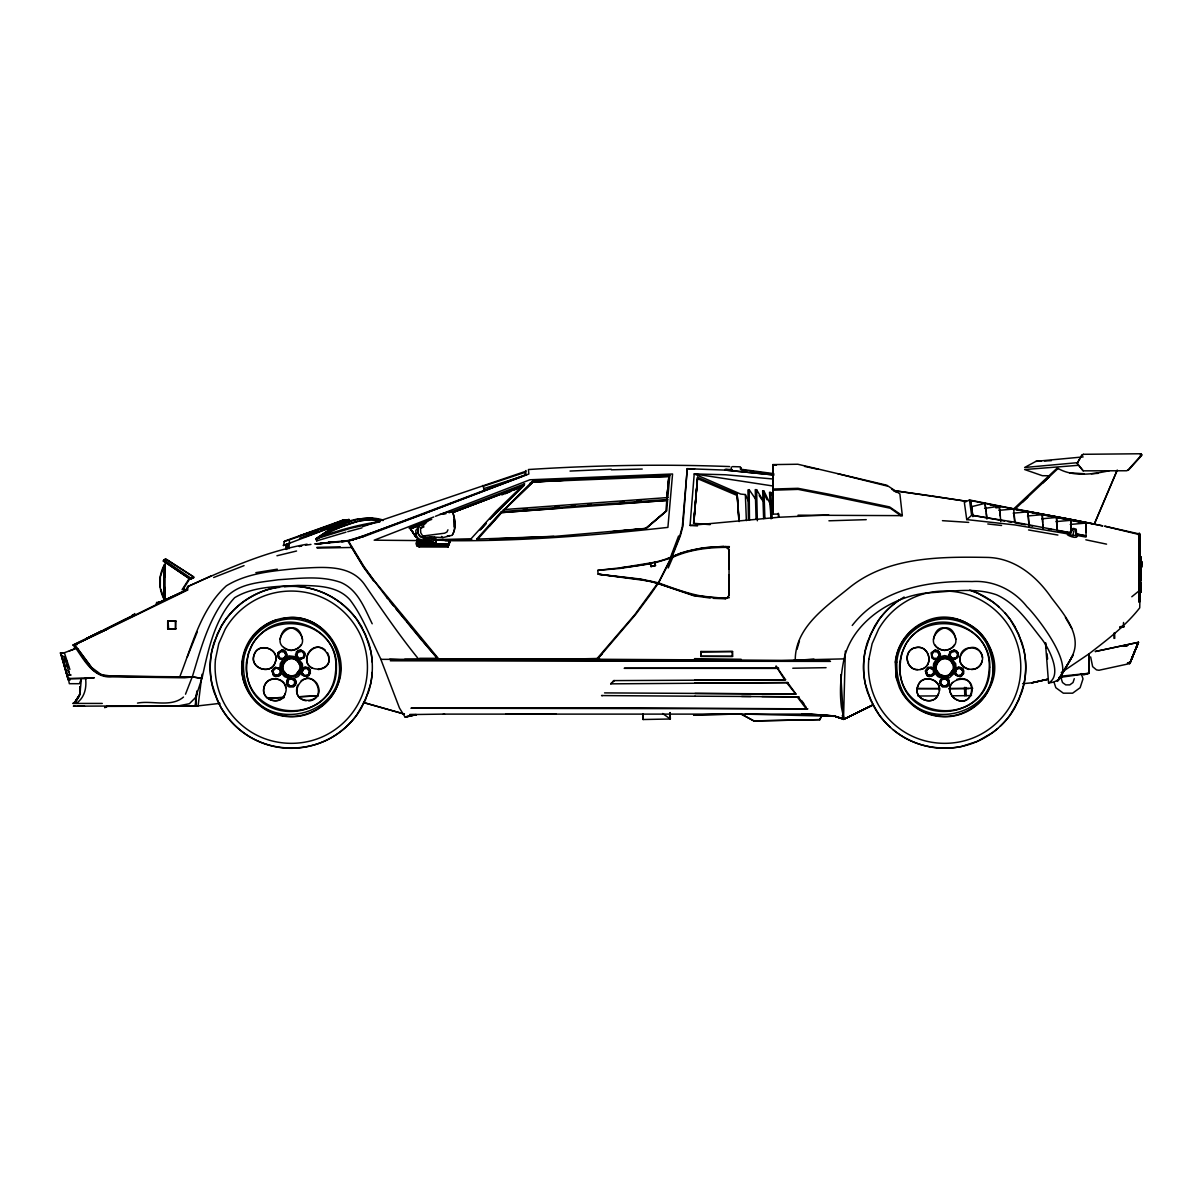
<?xml version="1.0" encoding="UTF-8"?>
<svg xmlns="http://www.w3.org/2000/svg" width="1202" height="1202" viewBox="0 0 1202 1202"><rect width="100%" height="100%" fill="white"/><g stroke="black" fill="none" stroke-linecap="round" stroke-linejoin="round"><path stroke-width="1.5" d="M164.253 565.631L164.253 564.775L163.938 568.696L163.983 565.526C158.514 575.818 158.454 588.394 163.803 598.731L164.043 565.736M164.028 595.967L164.043 599.257L163.908 572.362M798.038 515.192L902.326 515.643L899.877 493.872L886.806 485.217L797.797 464.242L772.871 464.603L772.901 512.247L772.841 478.065M1113.969 638.412L1113.984 633.093M1138.88 546.354L1139.135 560.387L1139.09 538.18L1139.301 602.127L1139.827 558.915L1141.149 560.132M1139.301 538.316L1139.842 562.311M1140.037 581.678C1141.945 582.459 1139.346 594.479 1140.638 591.865L1139.992 580.866M1140.503 581.152L1140.022 558.81L1140.413 559.862L1140.908 558.735L1140.803 561.199L1140.037 560.042M1139.827 558.93L1141.149 559.441L1141.149 580.07L1141.149 559.441L1139.827 558.915L1139.827 559.711L1140.638 559.711L1140.127 558.765L1140.578 561.094M1141.149 591.654L1141.149 584.127L1141.149 591.865M657.704 584.202L671.332 557.097L666.644 559.035M729.058 574.856L729.028 595.17L727.901 597.379L725.692 598.476M772.916 472.146L772.916 468.044M772.916 500.302L772.871 464.603M970.645 500.558L972.899 516.514L970.645 500.558L1042.284 514.681L1043.02 527.918M1027.515 515.989L1042.284 514.681L1070.727 520.301L1070.967 529.406M1139.301 599.978L1139.316 602.127L1139.316 595.396M1139.256 592.451L1139.481 602.112L1139.316 591.489M1139.842 587.493L1139.827 591.083M1139.842 580.836L1139.301 586.005M165.05 587.462L165.035 599.392M184.252 590.227L187.452 588.664L187.482 587.042M1070.937 531.374L1070.727 520.301L1056.002 521.623M164.929 600.384L165.155 562.145L163.277 561.003L165.38 559.005M772.916 479.523L772.901 510.474L772.871 478.982L725.332 474.76L694.215 473.919L690.053 525.454L697.506 525.92M1041.758 518.798L1056.573 517.476L1056.889 530.007M1139.932 548.292L1139.992 537.099L1138.97 537.985L1138.429 533.763L1104.608 526.175L1139.406 534.59L1139.271 593.202M165.11 576.81L165.245 564.91L165.2 565.736M700.886 651.484L700.946 656.397L700.886 651.484L732.544 651.499L732.544 656.397L700.946 656.397M741.123 467.653L741.168 469.937L746.652 470.673M1141.149 559.922L1141.164 579.604M1042.284 514.681L1042.63 522.494M164.073 598.416L164.043 599.257L163.923 596.087M772.856 487.035L772.901 482.919M1139.977 595.366L1139.736 607.836C1125.718 625.851 1107.132 639.825 1089.177 653.723L1088.922 673.285L1060.359 676.26M1013.166 513.164L1027.89 511.827L1029.077 526.581M1139.842 538.691L1139.842 543.319M61.738 655.706L60.821 654.068L67.808 678.424L68.424 680.062L69.701 680.077L69.746 678.424L68.003 678.439L61.197 654.053M163.848 595.561L163.803 598.731M420.204 536.212L418.191 533.538L417.74 528.339L420.399 525.004L425.072 523.441M1140.443 572.978L1140.202 568.155M772.841 481.626L772.916 478.156M1013.632 510.219L1013.647 509.002L998.922 510.339M1058.947 677.537L1089.162 673.315L1089.192 655.601L1089.192 656.382M75.17 701.683L79.903 694.29L79.888 686.733L79.933 694.29L75.185 701.668L79.903 694.29L81.39 678.634L86.709 678.604M984.573 508.416L999.343 506.207L999.313 507.394L995.857 507.89M1138.985 560.808L1138.985 551.448M282.71 662.272L281.899 664.135A9.721 9.721 0 0 0 281.899 670.25C286.857 682.781 299.929 674.818 304.857 667.185L309.44 668.658L310.416 673.405L306.841 676.681L302.273 675.178C300.004 669.544 302.844 660.965 295.316 658.17C288.735 654.94 280.427 660.995 281.448 668.237M936.073 662.272L935.246 664.135A9.721 9.721 0 0 0 935.246 670.25C940.219 682.781 953.291 674.818 958.219 667.185L962.802 668.658L963.779 673.405L960.188 676.681L955.62 675.178C953.366 669.544 956.206 660.965 948.678 658.17C942.098 654.94 933.789 660.995 934.81 668.237M163.983 598.611L164.028 595.456L163.983 598.611L160.752 589.19M107.444 706.31L104.619 707.632L107.218 706.325L195.49 706.175L195.671 697.415L202.191 677.522C208.322 649.591 214.557 619.24 234.645 597.679C253.457 586.336 276.655 586.546 297.976 585.419C315.765 585.765 337.116 585.224 349.962 599.828C363.365 617.422 370.742 638.743 380.493 658.426L399.47 708.023L405.179 717.263L416.553 714.619M286.422 544.446L286.256 549.479L286.181 544.266L289.111 543.469L289.201 548.593M287.729 548.998L287.894 544.055M1139.827 566.878L1139.736 553.341M302.784 668.447L304.902 667.35A4.613 4.613 0 0 1 310.401 670.896L308.929 675.434L306.81 676.516L302.393 675.073L301.326 672.94L302.784 668.447L302.288 663.624L295.752 655.721M956.146 668.447L958.264 667.35A4.613 4.613 0 0 1 963.764 670.896L962.291 675.434L960.173 676.516L955.755 675.073L954.688 672.94L956.146 668.447L955.65 663.624L949.099 655.721M1139.721 581.783L1139.917 576.389M1083.603 674.938L1088.787 673.285L1088.967 668.387M1120.444 626.993L1123.194 626.813L1123.554 622.486M1140.292 575.217C1140.608 556.03 1139.872 579.649 1140.548 568.741M773.667 474.94L725.182 470.102L687.228 468.69L682.871 526.401L680.332 535.852L672.038 556.811L682.39 552.484M845.352 651.003L843.519 719.412L873.283 704.823L843.519 719.412L840.769 674.592M1140.322 561.244L1140.503 557.007L1140.367 560.222M80.384 689.873L79.903 694.275L79.888 686.718L79.933 694.29L76.733 700.18M1139.977 585.404C1141.044 581.933 1140.067 589.055 1140.277 585.78L1139.977 587.583M971.066 506.808L985.009 503.368L986.106 511.797M1140.037 572.422C1140.668 581.062 1139.812 563.738 1140.307 573.775M1138.79 542.943L1138.925 533.733M1140.187 590.272L1140.052 598.521M1140.127 573.97L1140.322 570.319L1140.232 579.89L1141.164 580.01L1141.149 578.748L1139.842 580.596L1141.149 578.748L1141.149 580.01M1114.66 633.078L1114.735 638.412M1120.279 626.768L1120.264 627.249M1140.082 575.698L1140.217 572.287M416.703 542.583L416.914 540.885L416.253 544.716L418.912 545.888L432.389 546.204L448.061 545.813L449.758 542.493L449.202 540.615L433.877 539.983M1140.082 575.262L1140.322 571.957M448.917 545.513L449.879 540.96M1138.97 537.985L1139.947 534.289L1139.226 533.012L1139.721 537.204L1139.496 534.8M449.202 540.615L449.758 542.493M666.779 500.408L665.893 511.286L645.684 528.534L610.871 531.84L645.684 528.519L665.908 511.271M561.89 507.965L501.519 512.608L477.66 539.262L476.698 539.112L501.459 511.571L667.636 499.446L666.749 510.775L646.195 528.354L553.852 536.453L490.206 539.097M693.719 523.02L697.551 477.269L737.157 494.142L739.17 521.563M725.182 470.102L725.242 469.276L730.696 469.561L727.12 470.237M448.061 545.813L449.037 544.01M1140.232 585.389C1139.706 578.342 1141.299 596.057 1139.827 579.815L1140.638 580.596L1140.788 558.028L1140.022 558.059L1140.788 556.977L1140.398 561.484L1140.893 557.037L1140.127 558.96M731.357 467.097L731.342 470.162L725.873 470.132L773.848 474.955M982.169 660.965C985.88 646.946 962.667 642.184 960.233 656.382C956.882 670.16 979.51 674.818 982.169 660.95C980.937 665.683 976.58 669.589 971.592 669.559M668.883 476.473L666.825 498.62L667.816 497.538L669.814 475.436L532.847 480.92L503.322 510.595L533.057 481.912L668.928 476.443L669.814 475.436M666.885 498.56L668.928 476.443L640.125 477.209M696.649 488.267L693.839 522.945L697.551 477.269M1139.917 554.392L1139.827 546.82M1140.443 578.417L1140.488 586.922L1140.037 583.045M219.996 703.365L195.445 706.175L196.843 691.285L195.445 706.175L107.218 706.31M666.825 498.59L668.928 476.533M1140.443 582.85L1140.488 586.922L1140.518 582.669M1140.277 582.639L1140.142 585.209L1140.503 582.76M1069.464 534.169L1015.029 524.943L966.739 519.595L964.35 502.421L969.458 499.987L1086.202 523.186L1085.992 537.054L1076.812 535.446M156.32 603.434L156.786 602.277L156.801 603.87L187.196 589.656L187.707 586.561C226.186 569.327 265.296 551.493 307.081 544.205M201.996 674.277L198.12 705.829L195.43 706.175M828.734 514.952L778.791 517.266L778.686 514.08L772.916 514.095L772.916 489.034L797.948 488.312L828.794 494.187L889.57 506.913L902.326 515.643M434.072 538.797L436.056 539.473L435.74 543.079C431.112 542.838 419.122 547.451 417.62 541.17M382.567 519.88C371.313 516.439 359.233 518.167 348.43 522.254L348.31 520.932L283.402 545.528L284.634 541.11L343.111 520.075L344.944 519.925L345.77 522.089L330.73 528.835L315.765 538.902L316.727 540.87L345.996 532.17M134.459 614.628L134.759 613.561L132.566 615.86M1045.455 642.875L1048.565 682.976C1062.869 675.284 1048.955 648.224 1041.849 639.148C1028.882 622.831 1016.216 603.584 996.548 594.795C974.461 587.117 950.436 591.684 927.674 592.871C891.674 596.462 852.368 622.305 844.074 658.876C840.739 674.803 839.402 691.105 841.445 707.317C843.999 720.509 846.674 720.614 834.038 715.986L801.779 714.108L834.113 716.016L843.428 719.066M1140.728 559.741L1140.232 558.675L1140.698 560.042M687.198 469.171L682.345 526.431L679.866 535.852L671.287 557.157C647.923 566.247 622.426 567.254 597.8 570.379L598.115 574.18L648.825 581.032M1140.022 586.471L1140.262 582.7M417.229 545.993L417.53 544.1L417.154 545.993L419.438 546.94L419.348 545.618L417.124 544.581L417.229 545.993L419.498 546.955L448.106 547.045L448.121 545.332L419.348 545.618M1140.458 583L1140.022 585.855L1140.683 584.743M288.149 679.971L287.443 683.818L290.433 686.357L294.114 685.035L294.821 681.188L291.831 678.649L288.149 679.971L287.443 683.833L290.433 686.342L294.114 685.035M940.805 683.818L941.497 679.971L945.193 678.649L948.168 681.188L947.476 685.035L943.78 686.357L940.805 683.833L943.78 686.342L947.476 685.035M280.111 639.359C285.505 610.165 319.957 645.023 291.29 650.432C262.637 645.038 297.044 610.18 302.468 639.359M933.473 639.359C938.852 610.165 973.319 645.023 944.652 650.432C915.999 645.038 950.406 610.18 955.83 639.359M1000.785 521.563L999.343 506.207M1123.434 625.566L1123.194 626.813L1124.291 626.618L1120.279 627.624M1140.443 579.815L1140.488 586.922M132.656 614.733L132.475 615.649C132.746 613.02 132.851 617.272 130.853 616.671L103.672 630.224L126.075 618.925M1072.785 529.977L1070.201 531.795L1069.9 534.62L1072.905 535.491L1073.822 531.119M1141.044 453.71L1141.75 455.378L1128.738 469.817L1126.544 470.763L1083.182 470.838L1077.127 463.371L1081.845 455.212L1083.438 454.296L1141.059 453.755M1141.885 454.611L1127.701 470.403M1140.082 572.032L1140.322 570.86M299.508 664.526C290.959 646.406 271.427 673.315 291.29 675.84A8.339 8.339 0 0 0 296.368 674.187L299.508 669.86A8.369 8.369 0 0 0 299.508 664.511C297.585 657.569 287.098 656.487 283.792 662.888M286.617 656.698L287.098 654.294L284.288 650.372L281.824 649.997L277.842 652.881L278.353 657.659L280.306 659.222L285.099 658.681L288.901 655.871L295.962 656.698M416.313 533.342L415.607 536.648L419.934 541.05L431.758 540.404L433.922 538.391M931.715 657.659L933.669 659.222L938.462 658.681L940.46 654.294L937.635 650.372M1140.292 584.142L1140.548 583.045M75.155 648.269L74.013 648.254L77.559 648.689L93.591 670.355L98.684 673.736L103.147 674.953L112.011 676.17L179.819 677.072L180.06 676.065C192.35 644.918 200.764 608.993 226.382 585.81C247.822 572.648 273.68 570.935 298.096 568.396C320.964 567.479 350.413 563.152 365.123 585.314C382.161 610.075 399.034 634.957 417.98 658.335L418.146 659.312M1140.022 571.686L1140.488 569.282M1139.992 585.735L1139.887 584.848M971.351 694.305C978.188 669.033 936.042 679.175 954.148 698.332C974.101 711.9 979.495 672.564 956.657 679.43M1090.65 656.893L1092.648 666.674L1096.509 669.89L1098.989 670.265L1129.73 663.579L1138.039 643.28L1134.102 652.806M501.79 494.923L524.132 485.383L524.523 483.895L449.037 512.743M297.54 685.095C290.103 707.512 328.792 703.876 316.697 683.142C303.565 666.779 285.791 697.13 306.134 700.781M1137.287 645.128L1138.039 643.28L1129.73 663.579L1138.429 642.319L1095.172 651.544L1138.459 642.304L1130.135 662.618L1127.401 663.083L1130.526 661.911L1138.429 642.319M796.986 649.35L799.45 640.861M285.205 693.554C291.004 680.392 268.917 672.309 264.605 685.846C258.43 699.173 281.043 707.422 285.205 693.554C281.568 705.724 261.645 701.277 263.749 688.536C264.756 676.395 284.198 675.359 285.76 687.679M938.567 693.554C944.366 680.377 922.28 672.309 917.967 685.846C911.792 699.173 934.39 707.422 938.567 693.554C934.405 707.407 911.792 699.173 917.967 685.846C921.754 673.976 941.151 678.334 939.363 690.819M417.154 540.675L416.493 542.883C426.74 545.798 438.249 543.74 448.782 543.71L449.052 540.449M1140.022 558.81L1140.863 560.207L1140.488 556.947L1140.413 562.055L1140.893 557.037M1130.12 662.618L1132.87 655.931M436.056 539.473L435.74 543.079M1130.541 661.551L1129.715 663.579M1062.087 676.155L1061.261 678.709L1062.508 682.526L1065.768 684.885L1069.795 684.885L1073.025 682.526L1074.272 678.694M1140.292 575.998L1140.262 576.554M1140.728 584.743L1140.728 586.606L1139.932 584.352L1140.653 585.239M1130.496 661.911L1134.087 652.806L1131.893 658.441M1139 533.673L1139.436 549.269M1135.454 649.666L1138.459 642.304M670.461 557.503L678.574 536.002M1140.277 576.404L1140.082 572.663M1140.337 575.683L1140.292 571.115L1140.232 572.062M187.347 656.848L197.248 631.952M949.896 655.436L951.383 651.8L955.274 651.274L957.663 654.384L956.161 658.005L952.284 658.531L949.896 655.436L952.284 658.531L956.161 658.005M164.163 565.406L160.362 576.599L160.287 587.402M303.415 668.973L301.927 672.594L304.301 675.689L308.193 675.178L309.68 671.557L307.291 668.462L303.415 668.973L301.912 672.594L304.316 675.704L308.193 675.178L309.665 671.557L307.276 668.462M956.777 668.973L955.274 672.594L957.663 675.689L961.555 675.178L963.042 671.557L960.638 668.462L956.777 668.973L955.274 672.594L957.678 675.704L961.555 675.178L963.027 671.557L960.638 668.462M1109.251 470.733C1092.949 474.294 1072.995 477.104 1058.076 468.464L1056.889 468.344L1014.007 508.641L1094.346 523.997L1117.064 470.403M1117.259 470.177L1094.346 523.997M185.499 694.2L192.605 675.915C200.599 649.426 207.826 622.02 224.504 599.392C237.17 583.225 259.572 582.534 278.233 579.755C298.937 578.478 320.694 575.337 340.722 582.399C357.956 589.671 364.491 608.302 372.199 623.778M668.207 567.96L672.835 557.247C690.474 549.209 710.127 547.18 729.298 547.391M299.508 669.86L296.368 674.187M952.87 669.86L949.73 674.187A8.339 8.339 0 0 1 944.652 675.84C924.774 673.315 944.336 646.406 952.87 664.526A8.369 8.369 0 0 1 952.855 669.875L949.73 674.187M281.343 672.94L280.321 675.178L275.739 676.681L273.515 675.554L271.998 670.866L275.213 667.305L279.856 668.387L281.268 670.446L280.171 675.073L278.173 676.395L273.635 675.434L272.163 670.911L273.26 668.778L275.273 667.471L279.796 668.447L281.253 672.94L284.483 676.561L288.901 678.439L293.679 678.439L295.482 680.107L296.143 682.511L293.754 686.673L288.826 686.673L287.068 684.915L287.098 680.092L288.901 678.439M931.039 667.35L933.158 668.447L934.615 672.94L931.52 676.395L926.997 675.434L925.525 670.911L928.635 667.471L931.084 667.185L933.218 668.387L934.705 672.94L933.669 675.178L929.101 676.681L926.877 675.554L925.36 670.866L928.575 667.305M1069.9 534.62L1072.62 529.12C1079.937 531.269 1072.259 526.731 1072.62 529.12M279.495 587.357C266.513 588.514 254.298 594.299 243.66 601.616A81.676 81.676 0 0 0 225.706 619.571L221.108 626.678L214.166 642.138A81.135 81.135 0 0 0 214.091 692.262L221.048 707.753L225.706 714.829A81.676 81.676 0 0 0 243.66 732.784C271.141 753.083 311.438 753.113 338.919 732.784A81.676 81.676 0 0 0 356.874 714.829L365.348 700.165L370.562 684.058A80.519 80.519 0 0 0 370.562 650.342L365.348 634.22L356.874 619.571A81.676 81.676 0 0 0 338.919 601.616C323.338 590.437 303.655 584.653 284.543 586.816M447.94 529.812L446.949 532.02L444.545 533.207L422.698 536.047L420.715 532.666L420.52 528.354L429.985 518.678M819.914 719.622L753.879 720.915L741.078 714.018L693.614 714.92L741.078 714.018L753.879 720.915L819.914 719.622L821.402 716.317M672.158 556.766L658.531 582.865L650.613 594.344L635.633 614.477L597.409 659.222L380.974 659.357M819.794 719.607L821.342 716.302M316.727 540.87L317.914 538.346L334.081 528.775L349.542 521.728L348.956 519.459L298.877 536.152L344.944 519.925M1140.503 560.312L1140.067 558.885M1140.518 558.72L1140.022 559.366L1140.127 557.037L1140.758 562.626M1139.992 582.038L1140.458 583.09M1070.937 658.35C1084.069 636.925 1063.785 614.012 1051.495 597.86C1036.44 575.923 1014.112 557.503 986.256 557.397C939.889 556.646 888.188 556.766 850.069 587.117C827.066 606.063 795.003 626.708 795.258 660.229L829.711 660.845L408.214 660.123L389.673 659.252M221.108 626.678L217.231 634.22L212.018 650.342A80.519 80.519 0 0 0 212.033 684.058L217.231 700.165L221.108 707.723A81.135 81.135 0 0 0 274.341 746.532A80.519 80.519 0 0 0 308.148 746.472A81.135 81.135 0 0 0 361.517 707.738L368.413 692.262A81.045 81.045 0 0 0 372.229 672.294M1048.565 682.976C1086.969 679.07 1036.304 615.514 1026.989 606.755C1013.977 590.047 993.348 580.085 972.057 581.558C928.365 580.551 880.705 588.77 852.233 625.461M187.196 589.656L156.35 603.9M79.107 696.484L75.471 701.683L72.766 703.425L102.275 703.425M1140.578 585.314L1140.563 586.922M1139.962 561.995L1140.458 561.079M1058.692 680.092L1073.07 655.135L1057.339 681.399L1070.681 659.417M952.57 682.405C942.999 693.013 960.623 708.263 969.638 697.13M165.53 561.935L163.652 560.778L165.365 559.035M1140.743 585.389C1139.977 583.225 1140.277 587.462 1140.653 585.825L1139.902 585.134M187.452 588.664L187.707 586.561M278.233 654.714L280.351 651.424L284.273 651.634L286.046 655.12L283.912 658.411L280.006 658.2L278.233 654.714L280.351 651.424L284.273 651.634L286.046 655.12L283.912 658.411M931.595 654.714L933.714 651.424L937.635 651.634L939.408 655.12L937.275 658.411L933.368 658.2L931.58 654.714L933.714 651.424L937.635 651.634L939.408 655.12L937.275 658.411M316.096 544.01L348.415 541.035L363.921 566.473L373.537 579.92L438.715 658.936L596.778 658.906L634.926 614.492L657.704 583.255L641.417 579.544L598.115 574.18L640.576 579.063L658.02 582.73M301.251 672.94L298.096 676.561L293.679 678.439M954.598 672.94L949.37 677.778L944.652 677.733L940.445 680.092L939.799 682.511L942.188 686.673L947.101 686.673L948.859 684.9L948.844 680.107L947.041 678.439M1139.902 586.486L1140.698 586.2M1140.142 561.499L1140.142 560.117M190.141 578.222L183.004 589.356L184.252 588.589L182.103 589.686L189.24 578.538L194.018 577.456L190.081 579.109L163.277 561.003L164.659 560.177L163.652 560.778M282.755 659.507L280.276 663.624L279.856 668.387M936.103 659.507L933.638 663.624L933.218 668.387M195.671 697.415L189.405 703.711L178.993 705.769L77.048 706.16M452.538 534.529C456.429 528.339 455.167 519.429 452.944 512.773L451.411 511.646M931.355 652.956L935.216 650.162M610.736 683.848L614.132 680.587L610.736 683.848L787.641 682.601L795.904 694.095L694.966 693.464M846.478 717.894L873.148 704.823L843.549 719.412M300.906 644.978C297.435 650.883 288.57 652.431 283.717 647.367M954.253 644.978C950.196 652.145 939.093 652.145 935.036 644.963M489.62 525.965L501.519 512.608L666.734 500.468L667.636 499.446M489.98 519.189L522.855 486.51M481.266 528.82L486.164 523.396L480.139 530.112M489.935 519.219L522.84 486.585M435.905 539.593L470.718 539.157L496.141 511.226L524.523 483.895M419.513 526.326L415.832 530.337L415.952 535.145L418.461 538.676L422.278 540.104L428.363 539.728L431.683 538.195M1140.307 585.69L1140.728 586.606M599.362 656.803L601.977 654.173M503.337 510.655L533.042 481.972L571.145 479.868L533.042 481.972L530.082 483.129M283.402 545.528L284.378 544.581M76.132 703.425C84.756 697.761 86.905 687.424 85.477 677.748L94.372 677.733L68.334 678.649L69.34 683.698L79.407 683.698L81.42 678.634L68.334 678.649M280.442 672.88L277.602 675.584L273.846 674.487L272.914 670.671L275.754 667.966L279.51 669.063L280.442 672.88L277.602 675.584L273.861 674.472L272.914 670.671L275.754 667.966L279.51 669.063M933.789 672.88L930.964 675.584L927.193 674.487L926.276 670.671L929.116 667.966L932.872 669.063L933.789 672.88L930.964 675.584L927.208 674.472L926.276 670.671L929.116 667.966L932.872 669.063M1139.586 549.615L1139.06 549.584M1015.314 508.837L1058.076 468.464M1022.301 502.421L1027.725 497.282M1042.63 483.189L1049.406 476.788M1072.905 535.491L1076.586 535.221L1076.226 529.196M183.5 697.055C171.09 707.678 152.113 700.285 137.494 703.095M966.739 519.595L971.637 515.357L1015.495 522.299L1069.99 532.651M431.488 539.833L432.78 538.736M701.382 651.98L732.544 651.499M296.503 652.04L300.725 650.147L303.009 651.063A4.598 4.598 0 0 1 304.076 657.554L299.854 659.432L296.023 656.653L296.368 651.95L298.291 650.372L300.755 649.997L304.722 652.881L304.211 657.659L299.824 659.507M949.85 652.04L954.087 650.147L956.371 651.063A4.598 4.598 0 0 1 957.438 657.554M130.672 616.806L73.067 644.963L77.198 644.542M1131.788 596.763L1140.082 590.032L1139.526 585.134L1139.045 591.204L1139.06 571.731M1139.301 556.15L1139.842 548.292M330.73 528.835L315.765 538.902L317.914 538.346M1061.216 672.624L1089.177 653.723M420.52 528.354L423.99 526.867M904.129 597.018L897.023 601.616A81.676 81.676 0 0 0 879.068 619.571L870.594 634.22L865.38 650.342A80.519 80.519 0 0 0 865.38 684.058L870.594 700.165L879.068 714.829A81.676 81.676 0 0 0 897.023 732.784C915.383 746.292 939.288 750.769 961.51 746.502A81.135 81.135 0 0 0 997.645 728.577M349.391 540.434L348.415 541.035L365.062 536.107L425.207 513.404M301.146 680.768C316.006 669.86 327.245 699.279 308.809 700.946M379.997 521.788L350.683 528.249L318.665 538.015L334.081 528.775M431.668 536.768L429.189 538.226L424.576 538.661L420.144 536.798L417.785 533.162L417.74 528.339M295.331 676.23L298.622 673.826L300.68 670.25A9.526 9.526 0 0 0 300.68 664.15L298.622 660.574M72.961 645.038L75.38 647.547M435.785 542.177L433.952 543.229L418.056 542.808M328.852 531.855L316.517 538.541C336.71 530.593 357.986 524.793 379.426 521.593M1083.152 456.91L1036.004 461.328L1024.645 467.488L1077.593 462.665M102.425 630.93L86.679 638.427L101.96 630.734M318.665 538.015C338.273 527.468 360.284 516.364 383.228 520.511M132.821 615.469L101.689 631.441L187.452 589.356M106.843 629.382L73.562 645.113L108.375 628.556M74.479 645.038L187.918 589.897M1139.887 585.735L1140.413 585.073M157.041 603.434L163.442 600.324M158.694 602.893L163.502 600.564M725.873 470.132L726.94 469.621M99.27 632.447L101.299 631.486M441.96 513.795L451.02 510.985L452.628 512.157C455.032 519.249 456.264 528.685 452.162 535.266L442.907 537.61L430.511 536.933M167.694 621.224L175.913 621.028L175.522 628.962L167.709 628.977L167.694 621.224L175.913 621.028M283.897 541.696L348.956 519.459M187.722 586.591L211.297 575.848M670.986 557.968L655.195 562.731M725.903 469.922L726.955 469.471M731.342 470.162L732.379 469.712M671.678 557.743L672.835 557.247M505.456 493.661L510.625 491.468M514.08 490.01L522.705 486.374M672.038 556.811C689.888 548.397 709.916 546.519 729.389 546.594M1139.18 534.544L1139.947 534.229M920.552 669.469C934.645 666.779 929.597 644.482 915.819 647.593C901.38 650.072 906.548 672.91 920.552 669.469C934.615 666.779 929.612 644.527 915.849 647.593C903.093 649.561 904.986 669.875 917.712 669.559M325.802 527.242L343.111 520.075L344.057 520.947M299.493 538.301L317.749 531.66M321.204 530.247L347.138 519.655L348.31 520.932L303.926 537.309M425.568 522.945L410.468 528.835L415.982 537.144L410.468 528.835L425.583 522.9L410.453 528.76L409.146 528.159L431.713 519.384M651.063 566.533L650.357 563.197L651.033 566.533L655.451 565.601L654.744 562.266L619.721 567.96M311.483 533.628L316.637 531.63M335.478 524.282L330.34 526.281L335.538 524.237M213.655 577.516L244.051 565.631M433.772 516.95L374.183 540.179L417.74 540.569M435.515 516.274L529.932 479.778L672.564 473.994L667.906 527.393C593.938 535.506 519.625 541.501 445.161 540.66M275.949 619.992L271.096 621.87A48.2 48.2 0 0 0 258.084 630.329C242.308 644.167 237.2 668.342 245.959 687.394A48.2 48.2 0 0 0 254.418 700.42C268.271 716.167 292.432 721.29 311.483 712.531A48.2 48.2 0 0 0 324.51 704.072L328.161 700.39A48.2 48.2 0 0 0 336.62 687.379C353.027 654.504 322.436 612.404 286.106 617.843C252.12 620.833 230.243 662.633 248.679 691.811A48.245 48.245 0 0 0 258.37 703.771C271.126 715.4 290.133 719.427 306.51 714.003A49.913 49.913 0 0 0 320.228 707.016C363.184 678.078 331.331 606.499 281.073 619.045M524.117 485.413L452.823 512.488L524.117 485.323M526.281 474.474L364.431 535.671L348.129 540.539L314.563 543.875M483.79 491.107L483.73 488.628L523.817 475.782L423.825 513.81L528.85 474.024L528.429 469.531C595.381 465.234 662.542 464.002 729.599 466.571M69.385 650.913L74.329 649.035M452.823 512.443L488.944 498.755M62.098 653.047L60.1 653.062L63.496 653.062L75.966 648.419C84.831 661.115 93.951 678.469 112.192 676.861L184.642 677.793L192.816 676.936L201.966 678.454L192.816 676.936L179.819 677.072M364.326 536.137L350.533 540.449L422.082 514.471M556.451 659.402L599.528 658.426M331.932 530.172L357.835 521.217M448.136 547.03L447.715 545.453M1083.438 454.326L1081.845 455.227L1077.127 463.371L1083.182 470.808M939.979 656.698L944.652 655.616L949.31 656.698M525.605 475.241L525.349 471.424L362.794 526.611M482.783 485.473L483.219 486.254L525.544 472.221L525.379 471.409M287.248 658.17L291.29 657.314L295.316 658.17M946.695 676.876L951.984 673.826L954.042 670.25A9.526 9.526 0 0 0 954.042 664.15L951.984 660.574M299.523 546.489L301.897 545.753L299.373 546.444M192.575 578.297L190.081 579.109L165.155 562.145M350.548 540.404L364.401 536.107M439.827 514.411L446.002 513.675M684.028 552.034L703.621 547.781L723.904 546.354M347.739 531.675L361.997 527.858M442.817 513.855L445.311 513.194M756.268 500.092L749.147 489.65L747.96 489.98L748.395 518.979M1140.262 570.95L1139.721 566.818M1123.434 625.942L1120.189 626.738L1120.474 627.925M276.941 555.76L296.563 551.012M348.73 521.052L357.129 519.054L370.456 518.137L380.673 519.955M447.129 536.167L449.758 535.566M167.709 628.977L176.153 628.796M1031.872 682.856L1048.144 679.175L1031.827 682.826L1022.586 683.683M1031.617 682.826L1048.384 679.145M651.033 566.533L655.466 565.586L654.744 562.266M650.312 563.783L619.691 568.471L597.8 570.379M73.592 703.425L77.168 702.794M255.846 572.663L277.301 569.192M305.488 545.212L310.942 544.416M319.221 543.8L322.842 543.274L317.283 544.025M301.912 651.274L298.021 651.8L296.533 655.436L298.937 658.531L302.799 658.005L304.301 654.384L301.912 651.274L298.021 651.8L296.533 655.421L298.937 658.531L302.814 658.005M951.383 651.8L955.274 651.274M429.94 536.813L425.929 537.354L422.698 536.047M1140.788 558.028L1140.022 558.059M955.62 659.222L953.186 659.507M318.23 669.559C342.285 666.374 320.228 633.259 307.802 653.873C299.568 675.314 337.732 673.225 327.455 652.656M690.053 525.454L778.791 517.266M942.608 657.524L948.678 658.17M1067.271 533.312L1070.937 532.952L1056.904 530.458L1056.573 517.476M359.458 520.721L370.952 519.67L379.682 520.451M1077.999 465.339L1024.63 469.546L1042.374 475.707L1049.511 475.767M826.074 667.681L792.779 668.222M972.749 688.28L948.694 688.611L969.052 688.611M1070.261 524.448L1084.985 523.155L1070.727 520.301M1069.66 534.244L1067.421 534.77C1069.585 536.453 1076.857 538.842 1077.353 536.242L1075.985 535.551M347.138 519.655L347.724 521.863L349.542 521.728M1140.638 580.581L1139.827 580.581L1140.638 579.815L1139.992 580.506M843.939 658.876L781.646 660.364L597.394 659.252M503.247 509.618L667.816 497.538M523.456 509.107L527.152 508.792M555.008 506.703L558.72 506.418M571.461 505.456L575.067 505.216M587.718 504.239L591.324 503.999M348.129 540.539L348.805 540.99L341.338 541.501L348.82 540.99M620.457 501.82L624.169 501.565M637.15 500.663L640.861 500.408M328.161 542.448L335.042 541.967M341.924 541.471L348.805 540.99M796.175 660.349L813.964 659.102M611.142 504.239L666.749 500.453M1091.296 473.753L1098.222 473.333M729.329 597.664C704.597 599.858 681.203 591.264 658.531 582.865M1140.067 561.109L1140.908 562.04M793.906 660.304L795.258 660.229M421.331 540.6L426.92 540.329M553.882 536.347L476.698 539.112M267.52 698.227L284.363 697.43L267.55 698.167M318.064 695.853L299.343 696.739L318.019 695.853M570.048 471.064L611.292 469.246M1036.004 461.328L1041.127 461.102M1044.538 460.952L1051.374 460.651M432.044 541.967L419.423 541.591M772.766 490.221L798.098 489.394L828.794 495.404L890.321 508.236L901.004 515.793M828.929 520.797L866.236 519.655M1140.082 573.654L1140.322 577.02L1140.142 574.376M611.307 469.817L642.244 469.05M317.118 548.082L350.729 547.496M192.816 676.936L112.011 676.17C94.432 677.673 85.597 661.175 77.334 648.704M316.937 547.376L340.286 546.82M1140.307 576.99L1140.232 573.129M784.636 679.746L785.567 679.731L775.996 666.013L784.636 679.746L613.456 680.602M448.181 544.311L418.897 544.296L416.223 543.169M68.424 680.062L69.746 680.077M951.774 695.808L971.471 695.597M643.145 719.517L643.1 714.048L643.145 719.517L670.31 719.006L670.16 712.606L670.31 719.006L662.648 713.507M444.545 714.093L409.732 714.589M435.995 539.818L471.755 539.367L470.718 539.157M1140.638 559.696L1139.827 559.711L1140.638 558.93M806.257 708.834L410.949 708.233L612.825 707.768L807.879 708.864L806.257 708.834L797.272 696.95L798.188 696.935L806.226 707.332M1140.052 585.058L1140.277 585.885M772.886 465.189L776.417 465.144M917.997 696.033L937.335 695.898M416.162 714.604L409.657 714.619M787.641 682.601L786.589 682.616L795.904 694.095M778.535 668.132L624.184 668.297L778.565 668.402M694.711 680.107L785.567 679.731M694.816 682.931L788.332 682.616M77.108 706.16L73.352 706.16L75.2 706.175M390.334 660.799L830.477 661.4M404.683 659.327L416.899 659.297M68.439 666.479L66.501 666.479L66.005 665.052L68.048 665.067M65.103 659.372L64.232 659.372L64.653 660.784L66.711 660.815M917.381 688.611L939.483 688.611L917.306 688.551M443.298 714.108L809.322 714.108L834.203 715.941L843.458 718.856L842.256 715.551M732.544 656.397L701.142 656.262L701.082 651.649M419.633 658.305L435.815 658.32L437.994 659.252L386.969 597.574M505.877 714.093L556.09 714.138M161.819 602.022L158.003 602.157L161.459 602.172M63.39 656.532L62.023 656.502L67.252 674.983L71.113 675.013M794.777 693.975L604.546 692.893M694.996 696.183L750.949 696.499M84.516 706.175L78.16 706.16M695.057 696.213L601.541 695.567L602.457 695.567M761.963 696.559L798.684 696.784M69.13 674.998L67.252 674.983L68.529 674.998M741.649 696.469L798.188 696.935M797.272 696.95L798.924 696.965M687.228 468.69L694.606 468.795M694.501 658.651L741.153 659.282M68.649 670.746L67.808 670.731L69.07 672.173M745.24 714.108L833.963 716.302L820.891 715.986M732.454 466.616L740.372 466.827L740.417 469.186L773.788 473.633M62.023 656.502L64.097 656.532L69.806 674.998M713.387 598.341L725.783 598.821M763.751 501.685L756.614 489.71L755.262 489.62L756.073 519.069M1069.585 472.792L1084.189 473.738M942.443 520.676L968.707 522.389M809.322 714.108L834.203 715.941M710.112 524.643L693.539 523.291L697.566 478.636L737.172 495.494L738.945 521.142M710.142 598.04L693.885 595.771L658.125 583.556L694.14 595.456L725.542 598.446L727.901 597.379L729.028 595.17L729.043 589.461L729.058 549.584L725.692 546.459L729.118 549.554L729.058 569.312M748.53 501.339L745.36 494.548L740.702 494.082L694.215 473.919L772.886 485.984M987.789 523.967L1001.551 525.484M1014.007 508.641L1015.525 508.822M750.303 471.169L753.954 471.665M759.424 472.401L763.09 472.897M768.559 473.633L772.21 474.129M773.187 496.937L770.828 492.444L769.52 492.264L770.903 518.242M966.258 501.234L893.747 490.596L930.288 495.765M932.121 496.02L966.123 501.264M933.729 659.057L936.088 659.432L939.904 656.653L939.438 652.04L937.575 650.537L935.186 649.997L931.204 652.881L931.851 657.554M990.178 504.99L993.859 505.561M972.899 515.312L1004.526 520.992M1028.551 529.947L1057.895 535.055M1010.116 508.431L1020.768 510.279M1024.329 510.895L1066.955 518.693L1024.104 510.88M997.48 506.177L1001.026 506.793M1009.905 508.371L1013.451 508.987M1017.012 509.618L1020.558 510.249M1008.027 521.623L1011.543 522.254M1025.561 524.748L1015.059 522.885L1013.647 509.002M1032.563 526.01L1029.077 525.379L1027.89 511.827M1048.234 528.88L1051.705 529.511M1076.151 533.913L1084.85 535.491M370.456 518.137L379.486 519.88M1068.743 519.024L1102.805 525.89L1068.743 518.994M763.631 518.573L762.654 490.822L763.961 491.092L770.482 504.524L771.083 518.873M1077.217 534.169L1086.247 536.062M1085.812 539.803L1106.561 544.145M804.559 466.406L818.517 469.366M834.113 716.016L843.503 719.036M650.477 581.317L657.629 583.361M837.809 473.723L887.166 486.029M942.248 678.439L937.845 676.561L934.705 672.94M942.608 676.876L937.305 673.826M289.246 676.876L283.957 673.826M417.95 542.673L433.907 543.83M969.698 590.122L977.617 593.142L992.281 601.616A81.676 81.676 0 0 1 1010.236 619.571L1018.71 634.22L1023.924 650.342A80.519 80.519 0 0 1 1023.924 684.058L1018.71 700.165L1010.236 714.829A81.676 81.676 0 0 1 992.281 732.784L977.617 741.258L961.51 746.472A80.519 80.519 0 0 1 927.794 746.472A81.045 81.045 0 0 1 893.026 729.629M968.752 669.469C944.351 660.574 977.001 632.402 982.455 657.674M421.361 536.723L423.675 537.745M99.33 673.195L91.607 667.486L75.23 645.399M325.321 650.177C313.617 639.434 298.156 661.1 312.475 668.267M163.998 559.847L191.614 578.613M891.794 489.229L896.407 492.414M441.525 536.438L442.907 537.61M291.831 678.664L294.821 681.188M945.193 678.649L948.168 681.188M423.314 642.153L437.648 658.501M1140.022 576.554L1140.518 577.14L1139.977 569.297M1056.889 468.344L1057.535 469.096M389.944 601.421L393.46 605.703M395.789 608.558L405.149 619.977M406.321 621.404L422.127 640.801M410.513 528.82L412.722 531.554M387.6 598.566L363.575 566.803L347.904 541.155M434.313 536.843L435.74 538.706L432.6 542.042L420.354 542.583L417.905 541.591L416.809 539.638M801.749 700.811L803.792 703.501M351.495 547.135L363.71 567.404L373.491 580.866M1140.548 559.155L1140.743 559.801M759.198 495.57L762.158 500.032M410.453 528.76L415.907 537.114M1140.277 581.708L1140.488 582.189M1065.408 617.512L1071.748 628.33M1140.488 569.372L1140.277 566.367L1140.232 571.341M762.654 490.822L767.071 499.837M1140.337 570.785L1139.977 569.387L1140.232 570.289M1014.894 626.648L1021.775 642.138A81.045 81.045 0 0 1 1021.775 692.262L1014.894 707.753A81.135 81.135 0 0 1 1000.184 726.293M361.532 626.648L368.413 642.138A81.045 81.045 0 0 1 372.229 662.092M952.87 664.526C950.767 656.743 938.522 656.743 936.418 664.526A8.399 8.399 0 0 0 936.433 669.86L939.573 674.187A8.369 8.369 0 0 0 944.652 675.84M69.866 669.454L64.367 652.776M1081.274 673.586L1083.002 678.875L1080.132 687.709L1072.62 693.178L1063.334 693.178L1055.822 687.709L1054.094 682.42M68.529 680.062L62.714 659.207M61.392 655.691L67.898 678.424M63.991 663.234L65.404 668.267M1140.142 584.758L1140.413 585.885M1140.548 560.027L1140.803 561.199M1140.022 566.367L1140.277 567.599M532.847 480.92L533.057 481.912M483.219 486.254L483.73 488.628M948.844 654.294L949.024 655.21M295.482 654.294L295.662 655.21M1075.444 529.676L1076 535.746M985.009 503.368L986.947 519.024L986.361 513.449M969.458 499.987L971.637 515.357M1140.232 573.715L1140.503 575.548M417.815 541.982L417.995 543.214M999.463 508.656L1000.349 516.124M1045.62 642.83L1046.281 648.209M1046.942 653.603L1047.618 658.996M1014.668 522.329L1013.932 513.885M501.459 511.571L501.534 512.608M737.262 495.479L738.975 521.142M168.1 621.043L168.581 628.781M453.71 519.595L453.995 526.972M526.01 470.523L526.055 471.289M778.295 513.269L778.49 516.935M770.828 492.444L772.18 518.137M1042.81 524.102L1043.035 529.09M965.942 687.394L966.168 695.703M964.545 687.394L964.77 695.718M289.351 539.698L289.517 543.635M1139.827 538.977L1140.052 549.044M745.36 494.548L746.367 520.631M525.484 472.206L525.59 475.166M763.961 491.092L764.893 518.468M175.282 621.224L175.522 628.962M772.961 476.893L772.871 473.423L772.916 514.095M756.614 489.71L757.35 520.782M1085.947 532.456L1086.202 523.186M1140.428 454.581L1140.443 455.663M1139.796 575.998L1139.887 581.212M732.318 651.679L732.394 656.292M749.147 489.65L749.492 520.346M772.856 491.468L772.886 495.57M737.157 494.142L737.172 495.494M418.897 544.296L418.912 545.888M772.841 466.211L772.931 505.02M1139.842 571.371L1139.842 575.758M220.988 626.603A81.135 81.135 0 0 1 274.341 587.823A80.519 80.519 0 0 1 308.148 587.928A81.135 81.135 0 0 1 361.517 626.603M890.457 727.405A81.045 81.045 0 0 1 874.515 707.723L867.528 692.262A81.135 81.135 0 0 1 867.453 642.078L874.41 626.648A81.045 81.045 0 0 1 899.817 599.723M971.321 590.558A81.135 81.135 0 0 1 998.922 606.905M1004.917 612.9A81.135 81.135 0 0 1 1014.879 626.603M291.29 675.84A8.369 8.369 0 0 1 286.211 674.187L283.071 669.86A8.399 8.399 0 0 1 283.071 664.526M1141.449 561.71L1141.149 567.705L1141.449 561.71M1141.72 567.074L1141.72 561.439L1141.705 567.074M247.056 662.467C239.844 719.983 330.445 729.659 335.538 671.903C342.705 614.402 252.165 604.726 247.056 662.467M900.403 662.467C893.206 719.983 983.807 729.659 988.9 671.903C996.067 614.402 905.512 604.726 900.403 662.467M243.45 662.152C241.061 747.073 369.63 719.788 332.969 643.145A49.012 49.012 0 0 0 323.488 631.441L319.567 628.27A47.96 47.96 0 0 0 301.281 620.142C274.462 613.681 245.614 634.671 243.45 662.152M895.295 662.001L896.106 677.522L899.321 687.394A48.2 48.2 0 0 0 907.78 700.42C921.633 716.167 945.779 721.29 964.845 712.531A48.2 48.2 0 0 0 977.872 704.072L981.523 700.39A48.2 48.2 0 0 0 989.982 687.379C1009.89 648.404 963.433 601.947 924.458 621.87A48.2 48.2 0 0 0 911.432 630.329C902.417 638.457 896.572 649.936 895.295 662.001M896.812 662.152C894.423 747.073 1022.992 719.788 986.331 643.145A49.012 49.012 0 0 0 976.85 631.441L972.929 628.27A47.96 47.96 0 0 0 954.628 620.142C927.824 613.681 898.961 634.671 896.812 662.152M336.38 667.185C337.912 720.043 256.687 728.562 247.161 676.561A45.345 45.345 0 0 1 246.425 662.467L248.408 653.272L252.21 644.663A44.489 44.489 0 0 1 261.104 633.694C287.699 607.145 338.228 629.668 336.38 667.185M989.742 667.185C991.274 720.043 910.034 728.562 900.523 676.561A45.345 45.345 0 0 1 899.787 662.467L901.77 653.272L905.572 644.663A44.489 44.489 0 0 1 914.467 633.694C941.061 607.145 991.59 629.668 989.742 667.185M215.474 659.237C213.851 675.133 217.352 691.435 225.255 705.334A76.778 76.778 0 0 0 253.171 733.235C276.265 746.697 306.315 746.712 329.423 733.235A76.778 76.778 0 0 0 357.325 705.334C370.802 682.225 370.802 652.175 357.325 629.067A76.778 76.778 0 0 0 329.423 601.165C306.315 587.688 276.265 587.688 253.171 601.165A76.778 76.778 0 0 0 225.255 629.067L218.779 643.641L215.474 659.237M868.836 659.237C867.198 675.133 870.714 691.435 878.617 705.334A76.778 76.778 0 0 0 906.518 733.235C929.627 746.697 959.677 746.712 982.785 733.235A76.778 76.778 0 0 0 1010.687 705.334C1024.164 682.225 1024.164 652.175 1010.687 629.067A76.778 76.778 0 0 0 982.785 601.165C959.677 587.688 929.627 587.688 906.518 601.165A76.778 76.778 0 0 0 878.617 629.067L872.141 643.641L868.836 659.237M895.715 662.032L896.497 677.417L902.041 691.811A48.245 48.245 0 0 0 911.732 703.771C924.488 715.4 943.48 719.427 959.872 714.003A49.913 49.913 0 0 0 973.59 707.016C1002.092 687.965 999.598 640.516 969.248 624.559C940.28 606.259 897.909 627.85 895.715 662.032M277.993 652.956L278.488 657.554L280.366 659.057L282.725 659.432L286.557 656.653L286.076 652.04L284.213 650.537L281.854 650.162L277.993 652.956M254.043 655.09C249.13 668.492 271.502 675.749 275.348 662.017C280.306 648.644 257.919 641.342 254.043 655.09C249.145 668.492 271.502 675.749 275.348 662.017C280.291 648.644 257.964 641.372 254.043 655.09M405.299 716.933L416.087 714.619L405.344 716.903M949.715 651.95L949.385 656.653L950.947 658.531L953.216 659.432L957.573 657.659L958.084 652.881L956.461 650.928L954.103 649.997L949.715 651.95M288.916 678.514L287.233 680.197A4.598 4.598 0 0 0 288.901 686.522L293.664 686.522A4.598 4.598 0 0 0 295.346 680.197L293.649 678.514L288.916 678.514M942.278 678.514L940.595 680.197A4.598 4.598 0 0 0 942.263 686.522L947.026 686.522A4.598 4.598 0 0 0 948.694 680.197L947.011 678.514L942.278 678.514M1127.596 645.504L1124.125 646.255L1127.596 645.504M333.871 542.057L328.266 542.463L333.886 542.087M1140.638 592.391L1139.842 591.865L1140.623 592.391M404.443 714.063L363.5 702.509L404.368 714.123M193.612 576.885L166.056 559.17L193.582 576.885M1139.286 585.614L1139.256 580.205L1139.211 585.614"/></g></svg>
